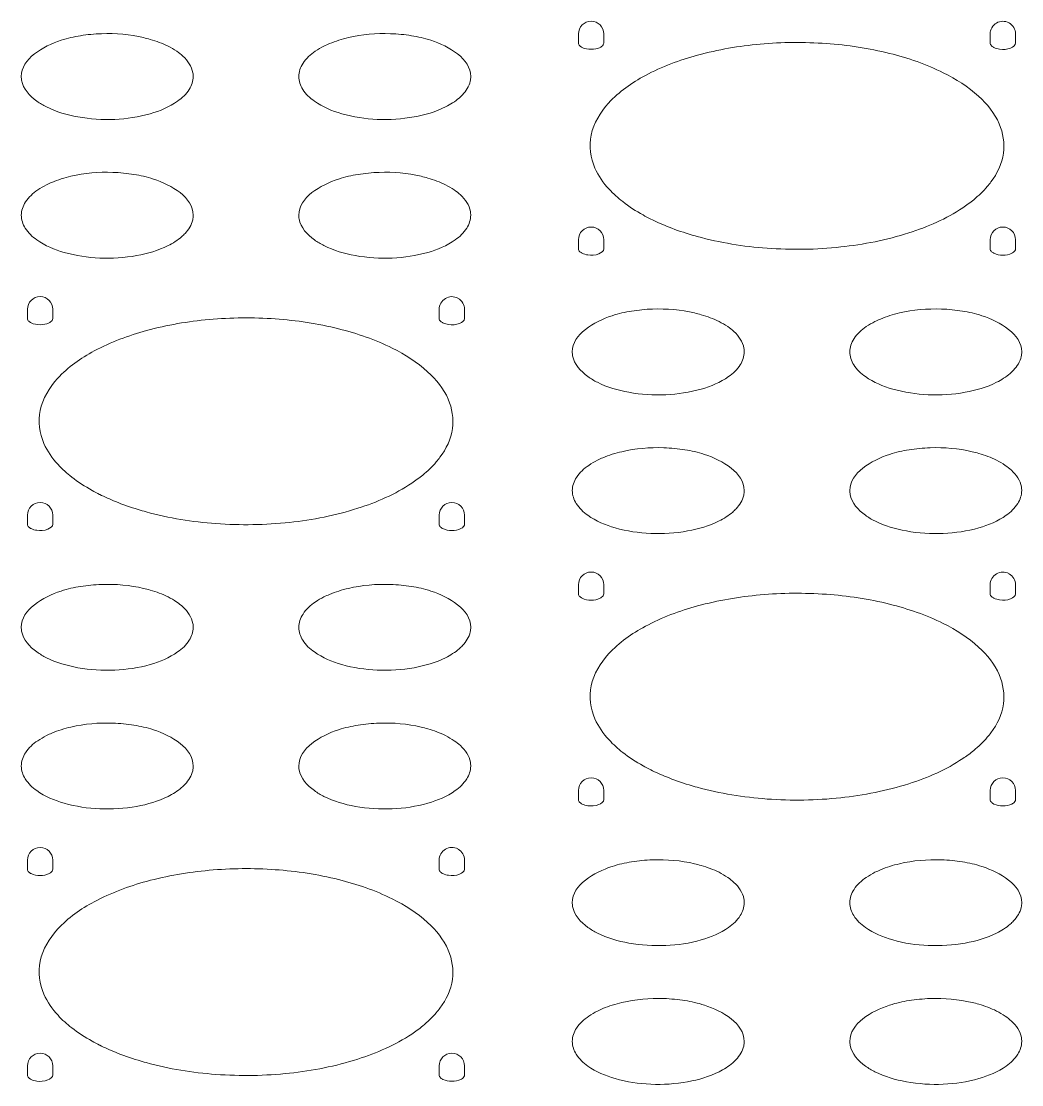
# Model space of a CAD drawing. Header units: millimetres. Extents: x 438 to 4638, y 478 to 3448.
# Drawn here: x 2988.2 to 3043.6, y 2470.4 to 2529.3 of the extents above; entities that cross this region are included whole.
import ezdxf

# ---------------------------------------------------------------- set-up
doc = ezdxf.new("R2010")
doc.units = ezdxf.units.MM

msp = doc.modelspace()

# ---------------------------------------------------------------- linework, layer by layer
at = {"lineweight": 5}
for p, q in [((3019.028, 2528.094), (3019.028, 2528.596)), ((3020.432, 2528.094), (3020.432, 2528.596)), ((3041.832, 2528.094), (3041.832, 2528.596)), ((3043.236, 2528.094), (3043.236, 2528.596)), ((3019.028, 2516.692), (3019.028, 2517.194)), ((3020.432, 2516.692), (3020.432, 2517.194)), ((3041.832, 2516.692), (3041.832, 2517.194)), ((3043.236, 2516.692), (3043.236, 2517.194)), ((2988.512, 2512.836), (2988.512, 2513.338)), ((2989.916, 2512.836), (2989.916, 2513.338)), ((3011.316, 2512.836), (3011.316, 2513.338)), ((3012.72, 2512.836), (3012.72, 2513.338)), ((2988.512, 2501.434), (2988.512, 2501.936)), ((2989.916, 2501.434), (2989.916, 2501.936)), ((3011.316, 2501.434), (3011.316, 2501.936)), ((3012.72, 2501.434), (3012.72, 2501.936)), ((3019.028, 2497.578), (3019.028, 2498.08)), ((3020.432, 2497.578), (3020.432, 2498.08)), ((3041.832, 2497.578), (3041.832, 2498.08)), ((3043.236, 2497.578), (3043.236, 2498.08)), ((3019.028, 2486.176), (3019.028, 2486.678)), ((3020.432, 2486.176), (3020.432, 2486.678)), ((3041.832, 2486.176), (3041.832, 2486.678)), ((3043.236, 2486.176), (3043.236, 2486.678)), ((2988.922, 2483.46), (2988.919, 2483.458)), ((2988.512, 2482.32), (2988.512, 2482.822)), ((2989.916, 2482.32), (2989.916, 2482.822)), ((3011.316, 2482.32), (3011.316, 2482.822)), ((3012.72, 2482.32), (3012.72, 2482.822)), ((2988.512, 2470.917), (2988.512, 2471.42)), ((2989.916, 2470.917), (2989.916, 2471.42)), ((3011.316, 2470.917), (3011.316, 2471.42)), ((3012.72, 2470.917), (3012.72, 2471.42))]:
    msp.add_line(p, q, dxfattribs=at)
for centre, radius, start, end in [((3019.73, 2528.596), 0.702, 0, 180), ((3042.534, 2528.596), 0.702, 61.60439, 180), ((3042.534, 2528.596), 0.702, 0, 59.73746), ((2989.374, 2526.235), 1.203, 179.97906, 189.90823), ((2996.489, 2526.236), 1.203, 359.97906, 9.90823), ((3025.667, 2524.679), 6.814, 227.83628, 232.08199), ((3004.743, 2518.551), 1.203, 179.97906, 189.90823), ((3011.858, 2518.551), 1.203, 359.97906, 9.90823), ((3028.532, 2529.382), 12.337, 243.50589, 247.92841), ((3019.73, 2517.194), 0.702, 0, 180), ((3042.534, 2517.194), 0.702, 0, 180), ((2989.214, 2513.338), 0.702, 0, 180), ((3012.018, 2513.338), 0.702, 61.60439, 180), ((3012.018, 2513.338), 0.702, 0, 59.73746), ((3019.89, 2510.977), 1.203, 179.97906, 189.90823), ((3027.005, 2510.978), 1.203, 359.97906, 9.90823), ((2995.151, 2509.421), 6.814, 227.83628, 232.08199), ((2998.016, 2514.124), 12.337, 243.50589, 247.92841), ((3035.26, 2503.292), 1.203, 179.97906, 189.90823), ((3042.374, 2503.293), 1.203, 359.97906, 9.90823), ((2989.214, 2501.936), 0.702, 0, 180), ((3012.018, 2501.936), 0.702, 0, 180), ((3019.73, 2498.08), 0.702, 0, 180), ((3042.534, 2498.08), 0.702, 61.60439, 180), ((3042.534, 2498.08), 0.702, 0, 59.73746), ((2989.374, 2495.719), 1.203, 179.97906, 189.90823), ((2996.489, 2495.72), 1.203, 359.97906, 9.90823), ((3025.667, 2494.163), 6.814, 227.83628, 232.08199), ((3004.743, 2488.034), 1.203, 179.97906, 189.90823), ((3011.858, 2488.035), 1.203, 359.97906, 9.90823), ((3028.532, 2498.866), 12.337, 243.50589, 247.92841), ((3019.73, 2486.678), 0.702, 0, 180), ((3042.534, 2486.678), 0.702, 0, 180), ((2989.214, 2482.822), 0.702, 0, 180), ((3012.018, 2482.822), 0.702, 61.60439, 180), ((3012.018, 2482.822), 0.702, 0, 59.73746), ((3027.005, 2480.462), 1.203, 359.97906, 9.90823), ((3019.89, 2480.461), 1.203, 179.97906, 189.90823), ((2995.151, 2478.905), 6.814, 227.83628, 232.08199), ((3042.374, 2472.777), 1.203, 359.97906, 9.90823), ((2998.016, 2483.608), 12.337, 243.50589, 247.92841), ((3035.26, 2472.776), 1.203, 179.97906, 189.90823), ((2989.214, 2471.42), 0.702, 0, 180), ((3012.018, 2471.42), 0.702, 0, 180)]:
    msp.add_arc(centre, radius, start, end, dxfattribs=at)
for points, knots in [([(2988.171, 2526.236), (2988.172, 2527.229), (2989.815, 2528.164), (2991.459, 2528.521), (2993.009, 2528.674), (2994.186, 2528.57), (2994.943, 2528.393)], [0, 0, 0, 0, 0.392375, 0.538072, 0.692789, 1, 1, 1, 1]), ([(2994.943, 2528.393), (2995.067, 2528.364), (2995.53, 2528.243), (2995.983, 2528.076), (2996.298, 2527.919)], [0, 0, 0, 0, 0.265295, 1, 1, 1, 1]), ([(3004.934, 2527.919), (3005.035, 2527.969), (3005.471, 2528.167), (3005.931, 2528.309), (3006.289, 2528.393)], [0, 0, 0, 0, 0.233733, 1, 1, 1, 1]), ([(3006.289, 2528.393), (3007.046, 2528.57), (3008.223, 2528.674), (3009.773, 2528.521), (3011.417, 2528.164), (3013.06, 2527.229), (3013.061, 2526.236)], [0, 0, 0, 0, 0.307211, 0.461928, 0.607625, 1, 1, 1, 1]), ([(3019.052, 2528.003), (3019.079, 2527.952), (3019.143, 2527.896), (3019.213, 2527.856), (3019.234, 2527.846)], [0, 0, 0, 0, 0.712516, 1, 1, 1, 1]), ([(3019.234, 2527.846), (3019.385, 2527.77), (3019.73, 2527.716), (3020.075, 2527.77), (3020.226, 2527.846)], [0, 0, 0, 0, 0.499885, 1, 1, 1, 1]), ([(3019.939, 2521.161), (3019.692, 2521.723), (3019.526, 2523.109), (3020.714, 2525.015), (3022.847, 2526.485), (3025.733, 2527.555), (3029.131, 2528.131), (3032.722, 2528.163), (3036.157, 2527.648), (3038.293, 2526.917), (3039.236, 2526.445)], [0, 0, 0, 0, 0.078775, 0.164918, 0.273604, 0.406369, 0.556496, 0.713298, 0.864779, 1, 1, 1, 1]), ([(3020.226, 2527.846), (3020.257, 2527.861), (3020.35, 2527.915), (3020.432, 2528.018), (3020.432, 2528.094)], [0, 0, 0, 0, 0.307677, 1, 1, 1, 1]), ([(3041.856, 2528.003), (3041.884, 2527.952), (3041.947, 2527.896), (3042.017, 2527.856), (3042.038, 2527.846)], [0, 0, 0, 0, 0.714475, 1, 1, 1, 1]), ([(3042.353, 2527.755), (3042.555, 2527.728), (3042.877, 2527.728), (3043.236, 2527.963), (3043.236, 2528.094)], [0, 0, 0, 0, 0.61016, 1, 1, 1, 1]), ([(2996.78, 2527.636), (2996.901, 2527.553), (2997.296, 2527.247), (2997.612, 2526.795), (2997.674, 2526.443)], [0, 0, 0, 0, 0.290409, 1, 1, 1, 1]), ([(3003.54, 2526.236), (3003.54, 2526.493), (3003.747, 2527.069), (3004.191, 2527.457), (3004.452, 2527.636)], [0, 0, 0, 0, 0.448376, 1, 1, 1, 1]), ([(2989.565, 2524.553), (2989.38, 2524.645), (2988.796, 2524.981), (2988.271, 2525.558), (2988.189, 2526.028)], [0, 0, 0, 0, 0.301911, 1, 1, 1, 1]), ([(2997.692, 2526.236), (2997.692, 2525.986), (2997.499, 2525.43), (2997.079, 2525.047), (2996.831, 2524.87)], [0, 0, 0, 0, 0.450829, 1, 1, 1, 1]), ([(3004.401, 2524.87), (3004.154, 2525.047), (3003.733, 2525.43), (3003.54, 2525.986), (3003.54, 2526.236)], [0, 0, 0, 0, 0.549171, 1, 1, 1, 1]), ([(3013.061, 2526.236), (3013.061, 2526.149), (3013.021, 2525.776), (3012.81, 2525.438), (3012.615, 2525.23)], [0, 0, 0, 0, 0.233438, 1, 1, 1, 1]), ([(3039.236, 2526.445), (3039.936, 2526.095), (3041.15, 2525.331), (3042.438, 2523.768), (3042.737, 2521.932), (3042.22, 2520.861), (3041.875, 2520.396)], [0, 0, 0, 0, 0.307753, 0.557418, 0.772592, 1, 1, 1, 1]), ([(2996.831, 2524.87), (2996.378, 2524.547), (2995.224, 2524.071), (2993.33, 2523.794), (2991.367, 2523.914), (2990.109, 2524.281), (2989.565, 2524.553)], [0, 0, 0, 0, 0.22187, 0.48602, 0.757803, 1, 1, 1, 1]), ([(3011.667, 2524.553), (3011.123, 2524.281), (3009.865, 2523.914), (3007.902, 2523.794), (3006.008, 2524.071), (3004.854, 2524.547), (3004.401, 2524.87)], [0, 0, 0, 0, 0.242197, 0.51398, 0.77813, 1, 1, 1, 1]), ([(3012.615, 2525.23), (3012.555, 2525.165), (3012.272, 2524.896), (3011.936, 2524.687), (3011.667, 2524.553)], [0, 0, 0, 0, 0.227969, 1, 1, 1, 1]), ([(2989.565, 2520.234), (2989.665, 2520.284), (2990.101, 2520.483), (2990.562, 2520.625), (2990.919, 2520.708)], [0, 0, 0, 0, 0.233733, 1, 1, 1, 1]), ([(2990.919, 2520.708), (2991.677, 2520.885), (2992.853, 2520.989), (2994.403, 2520.836), (2996.048, 2520.48), (2997.691, 2519.544), (2997.692, 2518.551)], [0, 0, 0, 0, 0.307211, 0.461928, 0.607625, 1, 1, 1, 1]), ([(3003.54, 2518.551), (3003.541, 2519.544), (3005.184, 2520.48), (3006.829, 2520.836), (3008.379, 2520.989), (3009.555, 2520.885), (3010.313, 2520.708)], [0, 0, 0, 0, 0.392375, 0.538072, 0.692789, 1, 1, 1, 1]), ([(3010.313, 2520.708), (3010.436, 2520.679), (3010.9, 2520.559), (3011.352, 2520.391), (3011.667, 2520.234)], [0, 0, 0, 0, 0.265295, 1, 1, 1, 1]), ([(3021.093, 2519.628), (3020.965, 2519.745), (3020.508, 2520.195), (3020.128, 2520.732), (3019.939, 2521.161)], [0, 0, 0, 0, 0.270676, 1, 1, 1, 1]), ([(3041.875, 2520.396), (3041.81, 2520.309), (3041.523, 2519.951), (3041.189, 2519.633), (3040.919, 2519.411)], [0, 0, 0, 0, 0.237015, 1, 1, 1, 1]), ([(2988.171, 2518.551), (2988.171, 2518.808), (2988.378, 2519.384), (2988.822, 2519.772), (2989.083, 2519.952)], [0, 0, 0, 0, 0.448376, 1, 1, 1, 1]), ([(3012.149, 2519.952), (3012.27, 2519.869), (3012.665, 2519.563), (3012.982, 2519.111), (3013.043, 2518.758)], [0, 0, 0, 0, 0.290409, 1, 1, 1, 1]), ([(3023.028, 2518.341), (3022.885, 2518.412), (3022.347, 2518.696), (3021.833, 2519.028), (3021.48, 2519.304)], [0, 0, 0, 0, 0.263158, 1, 1, 1, 1]), ([(3040.31, 2518.96), (3039.396, 2518.35), (3037.177, 2517.389), (3033.487, 2516.667), (3029.517, 2516.603), (3026.863, 2517.026), (3025.603, 2517.373)], [0, 0, 0, 0, 0.217513, 0.471777, 0.74107, 1, 1, 1, 1]), ([(2989.032, 2517.186), (2988.784, 2517.362), (2988.364, 2517.745), (2988.171, 2518.301), (2988.171, 2518.551)], [0, 0, 0, 0, 0.549171, 1, 1, 1, 1]), ([(2997.692, 2518.551), (2997.692, 2518.464), (2997.651, 2518.091), (2997.441, 2517.754), (2997.246, 2517.545)], [0, 0, 0, 0, 0.233438, 1, 1, 1, 1]), ([(3004.934, 2516.868), (3004.75, 2516.96), (3004.165, 2517.297), (3003.64, 2517.873), (3003.558, 2518.344)], [0, 0, 0, 0, 0.301911, 1, 1, 1, 1]), ([(3013.061, 2518.551), (3013.061, 2518.301), (3012.868, 2517.745), (3012.448, 2517.362), (3012.2, 2517.186)], [0, 0, 0, 0, 0.450829, 1, 1, 1, 1]), ([(3025.603, 2517.373), (3025.454, 2517.415), (3024.877, 2517.582), (3024.309, 2517.781), (3023.896, 2517.949)], [0, 0, 0, 0, 0.257593, 1, 1, 1, 1]), ([(2996.298, 2516.868), (2995.754, 2516.596), (2994.495, 2516.229), (2992.533, 2516.11), (2990.639, 2516.386), (2989.485, 2516.862), (2989.032, 2517.186)], [0, 0, 0, 0, 0.242197, 0.51398, 0.77813, 1, 1, 1, 1]), ([(2997.246, 2517.545), (2997.185, 2517.48), (2996.902, 2517.211), (2996.567, 2517.002), (2996.298, 2516.868)], [0, 0, 0, 0, 0.227969, 1, 1, 1, 1]), ([(3012.2, 2517.186), (3011.747, 2516.862), (3010.593, 2516.386), (3008.699, 2516.11), (3006.737, 2516.229), (3005.478, 2516.596), (3004.934, 2516.868)], [0, 0, 0, 0, 0.22187, 0.48602, 0.757803, 1, 1, 1, 1]), ([(3019.052, 2516.601), (3019.08, 2516.55), (3019.143, 2516.494), (3019.213, 2516.454), (3019.234, 2516.444)], [0, 0, 0, 0, 0.714475, 1, 1, 1, 1]), ([(3019.549, 2516.353), (3019.751, 2516.326), (3020.073, 2516.326), (3020.432, 2516.561), (3020.432, 2516.692)], [0, 0, 0, 0, 0.61016, 1, 1, 1, 1]), ([(3041.856, 2516.601), (3041.884, 2516.55), (3041.947, 2516.494), (3042.017, 2516.454), (3042.038, 2516.444)], [0, 0, 0, 0, 0.712516, 1, 1, 1, 1]), ([(3043.031, 2516.444), (3043.061, 2516.459), (3043.154, 2516.513), (3043.236, 2516.616), (3043.236, 2516.692)], [0, 0, 0, 0, 0.307677, 1, 1, 1, 1]), ([(3042.038, 2516.444), (3042.189, 2516.368), (3042.534, 2516.314), (3042.879, 2516.368), (3043.031, 2516.444)], [0, 0, 0, 0, 0.499885, 1, 1, 1, 1]), ([(3018.687, 2510.978), (3018.688, 2511.971), (3020.331, 2512.906), (3021.976, 2513.263), (3023.526, 2513.416), (3024.702, 2513.312), (3025.46, 2513.135)], [0, 0, 0, 0, 0.392375, 0.538072, 0.692789, 1, 1, 1, 1]), ([(3025.46, 2513.135), (3025.583, 2513.106), (3026.047, 2512.985), (3026.499, 2512.818), (3026.814, 2512.661)], [0, 0, 0, 0, 0.265295, 1, 1, 1, 1]), ([(3035.451, 2512.661), (3035.551, 2512.711), (3035.987, 2512.909), (3036.448, 2513.051), (3036.805, 2513.135)], [0, 0, 0, 0, 0.233733, 1, 1, 1, 1]), ([(3036.805, 2513.135), (3037.562, 2513.312), (3038.739, 2513.416), (3040.289, 2513.263), (3041.933, 2512.906), (3043.576, 2511.971), (3043.577, 2510.978)], [0, 0, 0, 0, 0.307211, 0.461928, 0.607625, 1, 1, 1, 1]), ([(2988.536, 2512.745), (2988.563, 2512.694), (2988.627, 2512.637), (2988.697, 2512.598), (2988.718, 2512.588)], [0, 0, 0, 0, 0.712516, 1, 1, 1, 1]), ([(2988.718, 2512.588), (2988.869, 2512.512), (2989.214, 2512.458), (2989.559, 2512.512), (2989.71, 2512.588)], [0, 0, 0, 0, 0.499885, 1, 1, 1, 1]), ([(2989.423, 2505.903), (2989.176, 2506.465), (2989.01, 2507.851), (2990.197, 2509.757), (2992.331, 2511.227), (2995.217, 2512.297), (2998.615, 2512.873), (3002.206, 2512.905), (3005.641, 2512.39), (3007.777, 2511.658), (3008.72, 2511.187)], [0, 0, 0, 0, 0.078775, 0.164918, 0.273604, 0.406369, 0.556496, 0.713298, 0.864779, 1, 1, 1, 1]), ([(2989.71, 2512.588), (2989.741, 2512.603), (2989.834, 2512.657), (2989.916, 2512.76), (2989.916, 2512.836)], [0, 0, 0, 0, 0.307677, 1, 1, 1, 1]), ([(3011.34, 2512.745), (3011.367, 2512.694), (3011.431, 2512.637), (3011.501, 2512.598), (3011.522, 2512.588)], [0, 0, 0, 0, 0.714475, 1, 1, 1, 1]), ([(3011.836, 2512.497), (3012.039, 2512.469), (3012.36, 2512.47), (3012.72, 2512.705), (3012.72, 2512.836)], [0, 0, 0, 0, 0.61016, 1, 1, 1, 1]), ([(3027.296, 2512.378), (3027.417, 2512.295), (3027.812, 2511.989), (3028.129, 2511.537), (3028.19, 2511.185)], [0, 0, 0, 0, 0.290409, 1, 1, 1, 1]), ([(3034.056, 2510.978), (3034.056, 2511.235), (3034.263, 2511.811), (3034.707, 2512.199), (3034.968, 2512.378)], [0, 0, 0, 0, 0.448376, 1, 1, 1, 1]), ([(3008.72, 2511.187), (3009.42, 2510.837), (3010.633, 2510.073), (3011.922, 2508.51), (3012.221, 2506.674), (3011.704, 2505.602), (3011.359, 2505.138)], [0, 0, 0, 0, 0.307753, 0.557418, 0.772592, 1, 1, 1, 1]), ([(3020.081, 2509.294), (3019.897, 2509.387), (3019.312, 2509.723), (3018.787, 2510.3), (3018.705, 2510.77)], [0, 0, 0, 0, 0.301911, 1, 1, 1, 1]), ([(3028.208, 2510.978), (3028.208, 2510.728), (3028.015, 2510.172), (3027.595, 2509.789), (3027.347, 2509.612)], [0, 0, 0, 0, 0.450829, 1, 1, 1, 1]), ([(3034.917, 2509.612), (3034.67, 2509.789), (3034.249, 2510.172), (3034.057, 2510.728), (3034.056, 2510.978)], [0, 0, 0, 0, 0.549171, 1, 1, 1, 1]), ([(3043.577, 2510.978), (3043.577, 2510.891), (3043.537, 2510.518), (3043.326, 2510.18), (3043.131, 2509.972)], [0, 0, 0, 0, 0.233438, 1, 1, 1, 1]), ([(3027.347, 2509.612), (3026.894, 2509.289), (3025.74, 2508.813), (3023.846, 2508.536), (3021.884, 2508.656), (3020.625, 2509.022), (3020.081, 2509.294)], [0, 0, 0, 0, 0.22187, 0.48602, 0.757803, 1, 1, 1, 1]), ([(3042.183, 2509.294), (3041.639, 2509.022), (3040.381, 2508.656), (3038.418, 2508.536), (3036.524, 2508.813), (3035.371, 2509.289), (3034.917, 2509.612)], [0, 0, 0, 0, 0.242197, 0.51398, 0.77813, 1, 1, 1, 1]), ([(3043.131, 2509.972), (3043.071, 2509.907), (3042.788, 2509.638), (3042.452, 2509.429), (3042.183, 2509.294)], [0, 0, 0, 0, 0.227969, 1, 1, 1, 1]), ([(2990.577, 2504.37), (2990.448, 2504.487), (2989.991, 2504.937), (2989.612, 2505.474), (2989.423, 2505.903)], [0, 0, 0, 0, 0.270676, 1, 1, 1, 1]), ([(3020.081, 2504.976), (3020.181, 2505.026), (3020.618, 2505.225), (3021.078, 2505.367), (3021.436, 2505.45)], [0, 0, 0, 0, 0.233733, 1, 1, 1, 1]), ([(3021.436, 2505.45), (3022.193, 2505.627), (3023.37, 2505.731), (3024.92, 2505.578), (3026.564, 2505.222), (3028.207, 2504.286), (3028.208, 2503.293)], [0, 0, 0, 0, 0.307211, 0.461928, 0.607625, 1, 1, 1, 1]), ([(3034.056, 2503.293), (3034.057, 2504.286), (3035.7, 2505.222), (3037.345, 2505.578), (3038.895, 2505.731), (3040.071, 2505.627), (3040.829, 2505.45)], [0, 0, 0, 0, 0.392375, 0.538072, 0.692789, 1, 1, 1, 1]), ([(3040.829, 2505.45), (3040.952, 2505.421), (3041.416, 2505.301), (3041.868, 2505.133), (3042.183, 2504.976)], [0, 0, 0, 0, 0.265295, 1, 1, 1, 1]), ([(3011.359, 2505.138), (3011.294, 2505.051), (3011.007, 2504.693), (3010.673, 2504.375), (3010.403, 2504.153)], [0, 0, 0, 0, 0.237015, 1, 1, 1, 1]), ([(3018.687, 2503.293), (3018.687, 2503.55), (3018.894, 2504.126), (3019.338, 2504.514), (3019.599, 2504.694)], [0, 0, 0, 0, 0.448376, 1, 1, 1, 1]), ([(3042.666, 2504.694), (3042.786, 2504.611), (3043.182, 2504.305), (3043.498, 2503.852), (3043.559, 2503.5)], [0, 0, 0, 0, 0.290409, 1, 1, 1, 1]), ([(2992.512, 2503.083), (2992.369, 2503.154), (2991.831, 2503.438), (2991.317, 2503.77), (2990.964, 2504.045)], [0, 0, 0, 0, 0.263158, 1, 1, 1, 1]), ([(3009.793, 2503.702), (3008.88, 2503.092), (3006.661, 2502.13), (3002.97, 2501.409), (2999, 2501.344), (2996.347, 2501.768), (2995.087, 2502.115)], [0, 0, 0, 0, 0.217513, 0.471777, 0.74107, 1, 1, 1, 1]), ([(3019.548, 2501.928), (3019.3, 2502.104), (3018.88, 2502.487), (3018.687, 2503.043), (3018.687, 2503.293)], [0, 0, 0, 0, 0.549171, 1, 1, 1, 1]), ([(3028.208, 2503.293), (3028.208, 2503.206), (3028.168, 2502.833), (3027.957, 2502.495), (3027.762, 2502.287)], [0, 0, 0, 0, 0.233438, 1, 1, 1, 1]), ([(3035.451, 2501.61), (3035.266, 2501.702), (3034.681, 2502.039), (3034.156, 2502.615), (3034.074, 2503.085)], [0, 0, 0, 0, 0.301911, 1, 1, 1, 1]), ([(3043.577, 2503.293), (3043.577, 2503.043), (3043.384, 2502.487), (3042.964, 2502.104), (3042.716, 2501.928)], [0, 0, 0, 0, 0.450829, 1, 1, 1, 1]), ([(2995.087, 2502.115), (2994.937, 2502.156), (2994.361, 2502.324), (2993.793, 2502.523), (2993.38, 2502.691)], [0, 0, 0, 0, 0.257593, 1, 1, 1, 1]), ([(3026.814, 2501.61), (3026.27, 2501.338), (3025.012, 2500.971), (3023.049, 2500.852), (3021.155, 2501.128), (3020.001, 2501.604), (3019.548, 2501.928)], [0, 0, 0, 0, 0.242197, 0.51398, 0.77813, 1, 1, 1, 1]), ([(3027.762, 2502.287), (3027.702, 2502.222), (3027.419, 2501.953), (3027.083, 2501.744), (3026.814, 2501.61)], [0, 0, 0, 0, 0.227969, 1, 1, 1, 1]), ([(3042.716, 2501.928), (3042.263, 2501.604), (3041.109, 2501.128), (3039.216, 2500.852), (3037.253, 2500.971), (3035.995, 2501.338), (3035.451, 2501.61)], [0, 0, 0, 0, 0.22187, 0.48602, 0.757803, 1, 1, 1, 1]), ([(2988.536, 2501.343), (2988.563, 2501.292), (2988.627, 2501.235), (2988.697, 2501.196), (2988.718, 2501.186)], [0, 0, 0, 0, 0.714475, 1, 1, 1, 1]), ([(2989.032, 2501.095), (2989.234, 2501.067), (2989.556, 2501.068), (2989.916, 2501.303), (2989.916, 2501.434)], [0, 0, 0, 0, 0.61016, 1, 1, 1, 1]), ([(3011.34, 2501.343), (3011.367, 2501.292), (3011.431, 2501.235), (3011.501, 2501.196), (3011.522, 2501.186)], [0, 0, 0, 0, 0.712516, 1, 1, 1, 1]), ([(3012.514, 2501.186), (3012.545, 2501.201), (3012.638, 2501.255), (3012.72, 2501.357), (3012.72, 2501.434)], [0, 0, 0, 0, 0.307677, 1, 1, 1, 1]), ([(3011.522, 2501.186), (3011.673, 2501.11), (3012.018, 2501.056), (3012.363, 2501.11), (3012.514, 2501.186)], [0, 0, 0, 0, 0.499885, 1, 1, 1, 1]), ([(2988.171, 2495.719), (2988.172, 2496.713), (2989.815, 2497.648), (2991.459, 2498.005), (2993.009, 2498.157), (2994.186, 2498.054), (2994.943, 2497.877)], [0, 0, 0, 0, 0.392375, 0.538072, 0.692789, 1, 1, 1, 1]), ([(2994.943, 2497.877), (2995.067, 2497.848), (2995.53, 2497.727), (2995.983, 2497.56), (2996.298, 2497.403)], [0, 0, 0, 0, 0.265295, 1, 1, 1, 1]), ([(3004.934, 2497.403), (3005.035, 2497.453), (3005.471, 2497.651), (3005.931, 2497.793), (3006.289, 2497.877)], [0, 0, 0, 0, 0.233733, 1, 1, 1, 1]), ([(3006.289, 2497.877), (3007.046, 2498.054), (3008.223, 2498.157), (3009.773, 2498.005), (3011.417, 2497.648), (3013.06, 2496.713), (3013.061, 2495.719)], [0, 0, 0, 0, 0.307211, 0.461928, 0.607625, 1, 1, 1, 1]), ([(2996.78, 2497.12), (2996.901, 2497.037), (2997.296, 2496.731), (2997.612, 2496.279), (2997.674, 2495.927)], [0, 0, 0, 0, 0.290409, 1, 1, 1, 1]), ([(3003.54, 2495.719), (3003.54, 2495.977), (3003.747, 2496.553), (3004.191, 2496.941), (3004.452, 2497.12)], [0, 0, 0, 0, 0.448376, 1, 1, 1, 1]), ([(3019.052, 2497.487), (3019.079, 2497.436), (3019.143, 2497.379), (3019.213, 2497.34), (3019.234, 2497.329)], [0, 0, 0, 0, 0.712516, 1, 1, 1, 1]), ([(3019.234, 2497.329), (3019.385, 2497.254), (3019.73, 2497.199), (3020.075, 2497.254), (3020.226, 2497.329)], [0, 0, 0, 0, 0.499885, 1, 1, 1, 1]), ([(3019.939, 2490.645), (3019.692, 2491.207), (3019.526, 2492.593), (3020.714, 2494.499), (3022.847, 2495.969), (3025.733, 2497.039), (3029.131, 2497.615), (3032.722, 2497.647), (3036.157, 2497.132), (3038.293, 2496.4), (3039.236, 2495.929)], [0, 0, 0, 0, 0.078775, 0.164918, 0.273604, 0.406369, 0.556496, 0.713298, 0.864779, 1, 1, 1, 1]), ([(3020.226, 2497.329), (3020.257, 2497.345), (3020.35, 2497.399), (3020.432, 2497.501), (3020.432, 2497.578)], [0, 0, 0, 0, 0.307677, 1, 1, 1, 1]), ([(3041.856, 2497.487), (3041.884, 2497.436), (3041.947, 2497.379), (3042.017, 2497.34), (3042.038, 2497.329)], [0, 0, 0, 0, 0.714475, 1, 1, 1, 1]), ([(3042.353, 2497.239), (3042.555, 2497.211), (3042.877, 2497.211), (3043.236, 2497.447), (3043.236, 2497.578)], [0, 0, 0, 0, 0.61016, 1, 1, 1, 1]), ([(2989.565, 2494.036), (2989.38, 2494.129), (2988.796, 2494.465), (2988.271, 2495.041), (2988.189, 2495.512)], [0, 0, 0, 0, 0.301911, 1, 1, 1, 1]), ([(2997.692, 2495.719), (2997.692, 2495.47), (2997.499, 2494.914), (2997.079, 2494.531), (2996.831, 2494.354)], [0, 0, 0, 0, 0.450829, 1, 1, 1, 1]), ([(3004.401, 2494.354), (3004.154, 2494.531), (3003.733, 2494.914), (3003.54, 2495.47), (3003.54, 2495.719)], [0, 0, 0, 0, 0.549171, 1, 1, 1, 1]), ([(3013.061, 2495.719), (3013.061, 2495.633), (3013.021, 2495.26), (3012.81, 2494.922), (3012.615, 2494.713)], [0, 0, 0, 0, 0.233438, 1, 1, 1, 1]), ([(3039.236, 2495.929), (3039.936, 2495.578), (3041.15, 2494.815), (3042.438, 2493.252), (3042.737, 2491.416), (3042.22, 2490.344), (3041.875, 2489.88)], [0, 0, 0, 0, 0.307753, 0.557418, 0.772592, 1, 1, 1, 1]), ([(2996.831, 2494.354), (2996.378, 2494.03), (2995.224, 2493.554), (2993.33, 2493.278), (2991.367, 2493.398), (2990.109, 2493.764), (2989.565, 2494.036)], [0, 0, 0, 0, 0.22187, 0.48602, 0.757803, 1, 1, 1, 1]), ([(3011.667, 2494.036), (3011.123, 2493.764), (3009.865, 2493.398), (3007.902, 2493.278), (3006.008, 2493.554), (3004.854, 2494.03), (3004.401, 2494.354)], [0, 0, 0, 0, 0.242197, 0.51398, 0.77813, 1, 1, 1, 1]), ([(3012.615, 2494.713), (3012.555, 2494.649), (3012.272, 2494.38), (3011.936, 2494.171), (3011.667, 2494.036)], [0, 0, 0, 0, 0.227969, 1, 1, 1, 1]), ([(3021.093, 2489.112), (3020.965, 2489.229), (3020.508, 2489.679), (3020.128, 2490.216), (3019.939, 2490.645)], [0, 0, 0, 0, 0.270676, 1, 1, 1, 1]), ([(2989.565, 2489.718), (2989.665, 2489.768), (2990.101, 2489.967), (2990.562, 2490.109), (2990.919, 2490.192)], [0, 0, 0, 0, 0.233733, 1, 1, 1, 1]), ([(2990.919, 2490.192), (2991.677, 2490.369), (2992.853, 2490.473), (2994.403, 2490.32), (2996.048, 2489.964), (2997.691, 2489.028), (2997.692, 2488.035)], [0, 0, 0, 0, 0.307211, 0.461928, 0.607625, 1, 1, 1, 1]), ([(3003.54, 2488.035), (3003.541, 2489.028), (3005.184, 2489.964), (3006.829, 2490.32), (3008.379, 2490.473), (3009.555, 2490.369), (3010.313, 2490.192)], [0, 0, 0, 0, 0.392375, 0.538072, 0.692789, 1, 1, 1, 1]), ([(3010.313, 2490.192), (3010.436, 2490.163), (3010.9, 2490.043), (3011.352, 2489.875), (3011.667, 2489.718)], [0, 0, 0, 0, 0.265295, 1, 1, 1, 1]), ([(3041.875, 2489.88), (3041.81, 2489.793), (3041.523, 2489.435), (3041.189, 2489.117), (3040.919, 2488.895)], [0, 0, 0, 0, 0.237015, 1, 1, 1, 1]), ([(2988.171, 2488.035), (2988.171, 2488.292), (2988.378, 2488.868), (2988.822, 2489.256), (2989.083, 2489.435)], [0, 0, 0, 0, 0.448376, 1, 1, 1, 1]), ([(3012.149, 2489.435), (3012.27, 2489.353), (3012.665, 2489.046), (3012.982, 2488.594), (3013.043, 2488.242)], [0, 0, 0, 0, 0.290409, 1, 1, 1, 1]), ([(3023.028, 2487.825), (3022.885, 2487.896), (3022.347, 2488.18), (3021.833, 2488.512), (3021.48, 2488.787)], [0, 0, 0, 0, 0.263158, 1, 1, 1, 1]), ([(3040.31, 2488.444), (3039.396, 2487.834), (3037.177, 2486.872), (3033.487, 2486.15), (3029.517, 2486.086), (3026.863, 2486.51), (3025.603, 2486.857)], [0, 0, 0, 0, 0.217513, 0.471777, 0.74107, 1, 1, 1, 1]), ([(2989.032, 2486.67), (2988.784, 2486.846), (2988.364, 2487.229), (2988.171, 2487.785), (2988.171, 2488.035)], [0, 0, 0, 0, 0.549171, 1, 1, 1, 1]), ([(2997.692, 2488.035), (2997.692, 2487.948), (2997.651, 2487.575), (2997.441, 2487.237), (2997.246, 2487.029)], [0, 0, 0, 0, 0.233438, 1, 1, 1, 1]), ([(3004.934, 2486.352), (3004.75, 2486.444), (3004.165, 2486.781), (3003.64, 2487.357), (3003.558, 2487.827)], [0, 0, 0, 0, 0.301911, 1, 1, 1, 1]), ([(3013.061, 2488.035), (3013.061, 2487.785), (3012.868, 2487.229), (3012.448, 2486.846), (3012.2, 2486.67)], [0, 0, 0, 0, 0.450829, 1, 1, 1, 1]), ([(3025.603, 2486.857), (3025.454, 2486.898), (3024.877, 2487.066), (3024.309, 2487.265), (3023.896, 2487.433)], [0, 0, 0, 0, 0.257593, 1, 1, 1, 1]), ([(2996.298, 2486.352), (2995.754, 2486.08), (2994.495, 2485.713), (2992.533, 2485.593), (2990.639, 2485.87), (2989.485, 2486.346), (2989.032, 2486.67)], [0, 0, 0, 0, 0.242197, 0.51398, 0.77813, 1, 1, 1, 1]), ([(2997.246, 2487.029), (2997.185, 2486.964), (2996.902, 2486.695), (2996.567, 2486.486), (2996.298, 2486.352)], [0, 0, 0, 0, 0.227969, 1, 1, 1, 1]), ([(3012.2, 2486.67), (3011.747, 2486.346), (3010.593, 2485.87), (3008.699, 2485.593), (3006.737, 2485.713), (3005.478, 2486.08), (3004.934, 2486.352)], [0, 0, 0, 0, 0.22187, 0.48602, 0.757803, 1, 1, 1, 1]), ([(3019.052, 2486.085), (3019.08, 2486.034), (3019.143, 2485.977), (3019.213, 2485.938), (3019.234, 2485.927)], [0, 0, 0, 0, 0.714475, 1, 1, 1, 1]), ([(3019.549, 2485.837), (3019.751, 2485.809), (3020.073, 2485.809), (3020.432, 2486.045), (3020.432, 2486.176)], [0, 0, 0, 0, 0.61016, 1, 1, 1, 1]), ([(3041.856, 2486.085), (3041.884, 2486.034), (3041.947, 2485.977), (3042.017, 2485.938), (3042.038, 2485.927)], [0, 0, 0, 0, 0.712516, 1, 1, 1, 1]), ([(3042.038, 2485.927), (3042.189, 2485.852), (3042.534, 2485.797), (3042.879, 2485.852), (3043.031, 2485.927)], [0, 0, 0, 0, 0.499885, 1, 1, 1, 1]), ([(3043.031, 2485.927), (3043.061, 2485.943), (3043.154, 2485.996), (3043.236, 2486.099), (3043.236, 2486.176)], [0, 0, 0, 0, 0.307677, 1, 1, 1, 1]), ([(3018.687, 2480.461), (3018.688, 2481.455), (3020.331, 2482.39), (3021.976, 2482.747), (3023.526, 2482.899), (3024.702, 2482.795), (3025.46, 2482.619)], [0, 0, 0, 0, 0.392375, 0.538072, 0.692789, 1, 1, 1, 1]), ([(3025.46, 2482.619), (3025.583, 2482.59), (3026.047, 2482.469), (3026.499, 2482.302), (3026.814, 2482.144)], [0, 0, 0, 0, 0.265295, 1, 1, 1, 1]), ([(3035.451, 2482.144), (3035.551, 2482.195), (3035.987, 2482.393), (3036.448, 2482.535), (3036.805, 2482.619)], [0, 0, 0, 0, 0.233733, 1, 1, 1, 1]), ([(3036.805, 2482.619), (3037.562, 2482.795), (3038.739, 2482.899), (3040.289, 2482.747), (3041.933, 2482.39), (3043.576, 2481.455), (3043.577, 2480.461)], [0, 0, 0, 0, 0.307211, 0.461928, 0.607625, 1, 1, 1, 1]), ([(2988.536, 2482.229), (2988.563, 2482.178), (2988.627, 2482.121), (2988.697, 2482.082), (2988.718, 2482.071)], [0, 0, 0, 0, 0.712516, 1, 1, 1, 1]), ([(2988.718, 2482.071), (2988.869, 2481.996), (2989.214, 2481.941), (2989.559, 2481.996), (2989.71, 2482.071)], [0, 0, 0, 0, 0.499885, 1, 1, 1, 1]), ([(2989.423, 2475.387), (2989.176, 2475.949), (2989.01, 2477.335), (2990.197, 2479.241), (2992.331, 2480.711), (2995.217, 2481.781), (2998.615, 2482.357), (3002.206, 2482.389), (3005.641, 2481.874), (3007.777, 2481.142), (3008.72, 2480.67)], [0, 0, 0, 0, 0.078775, 0.164918, 0.273604, 0.406369, 0.556496, 0.713298, 0.864779, 1, 1, 1, 1]), ([(2989.71, 2482.071), (2989.741, 2482.086), (2989.834, 2482.14), (2989.916, 2482.243), (2989.916, 2482.32)], [0, 0, 0, 0, 0.307677, 1, 1, 1, 1]), ([(3011.34, 2482.229), (3011.367, 2482.178), (3011.431, 2482.121), (3011.501, 2482.082), (3011.522, 2482.071)], [0, 0, 0, 0, 0.714475, 1, 1, 1, 1]), ([(3011.836, 2481.981), (3012.039, 2481.953), (3012.36, 2481.953), (3012.72, 2482.189), (3012.72, 2482.32)], [0, 0, 0, 0, 0.61016, 1, 1, 1, 1]), ([(3027.296, 2481.862), (3027.417, 2481.779), (3027.812, 2481.473), (3028.129, 2481.021), (3028.19, 2480.669)], [0, 0, 0, 0, 0.290409, 1, 1, 1, 1]), ([(3034.056, 2480.461), (3034.056, 2480.719), (3034.263, 2481.295), (3034.707, 2481.683), (3034.968, 2481.862)], [0, 0, 0, 0, 0.448376, 1, 1, 1, 1]), ([(3008.72, 2480.67), (3009.42, 2480.32), (3010.633, 2479.557), (3011.922, 2477.994), (3012.221, 2476.158), (3011.704, 2475.086), (3011.359, 2474.622)], [0, 0, 0, 0, 0.307753, 0.557418, 0.772592, 1, 1, 1, 1]), ([(3020.081, 2478.778), (3019.897, 2478.871), (3019.312, 2479.207), (3018.787, 2479.783), (3018.705, 2480.254)], [0, 0, 0, 0, 0.301911, 1, 1, 1, 1]), ([(3028.208, 2480.461), (3028.208, 2480.212), (3028.015, 2479.656), (3027.595, 2479.273), (3027.347, 2479.096)], [0, 0, 0, 0, 0.450829, 1, 1, 1, 1]), ([(3034.917, 2479.096), (3034.67, 2479.273), (3034.249, 2479.656), (3034.057, 2480.212), (3034.056, 2480.461)], [0, 0, 0, 0, 0.549171, 1, 1, 1, 1]), ([(3043.577, 2480.461), (3043.577, 2480.374), (3043.537, 2480.001), (3043.326, 2479.664), (3043.131, 2479.455)], [0, 0, 0, 0, 0.233438, 1, 1, 1, 1]), ([(3043.131, 2479.455), (3043.071, 2479.39), (3042.788, 2479.122), (3042.452, 2478.913), (3042.183, 2478.778)], [0, 0, 0, 0, 0.227969, 1, 1, 1, 1]), ([(3027.347, 2479.096), (3026.894, 2478.772), (3025.74, 2478.296), (3023.846, 2478.02), (3021.884, 2478.14), (3020.625, 2478.506), (3020.081, 2478.778)], [0, 0, 0, 0, 0.22187, 0.48602, 0.757803, 1, 1, 1, 1]), ([(3042.183, 2478.778), (3041.639, 2478.506), (3040.381, 2478.14), (3038.418, 2478.02), (3036.524, 2478.296), (3035.371, 2478.772), (3034.917, 2479.096)], [0, 0, 0, 0, 0.242197, 0.51398, 0.77813, 1, 1, 1, 1]), ([(2990.577, 2473.854), (2990.448, 2473.971), (2989.991, 2474.421), (2989.612, 2474.958), (2989.423, 2475.387)], [0, 0, 0, 0, 0.270676, 1, 1, 1, 1]), ([(3020.081, 2474.46), (3020.181, 2474.51), (3020.618, 2474.708), (3021.078, 2474.851), (3021.436, 2474.934)], [0, 0, 0, 0, 0.233733, 1, 1, 1, 1]), ([(3021.436, 2474.934), (3022.193, 2475.111), (3023.37, 2475.215), (3024.92, 2475.062), (3026.564, 2474.706), (3028.207, 2473.77), (3028.208, 2472.777)], [0, 0, 0, 0, 0.307211, 0.461928, 0.607625, 1, 1, 1, 1]), ([(3034.056, 2472.777), (3034.057, 2473.77), (3035.7, 2474.706), (3037.345, 2475.062), (3038.895, 2475.215), (3040.071, 2475.111), (3040.829, 2474.934)], [0, 0, 0, 0, 0.392375, 0.538072, 0.692789, 1, 1, 1, 1]), ([(3040.829, 2474.934), (3040.952, 2474.905), (3041.416, 2474.784), (3041.868, 2474.617), (3042.183, 2474.46)], [0, 0, 0, 0, 0.265295, 1, 1, 1, 1]), ([(3011.359, 2474.622), (3011.294, 2474.535), (3011.007, 2474.177), (3010.673, 2473.858), (3010.403, 2473.637)], [0, 0, 0, 0, 0.237015, 1, 1, 1, 1]), ([(3018.687, 2472.777), (3018.687, 2473.034), (3018.894, 2473.61), (3019.338, 2473.998), (3019.599, 2474.177)], [0, 0, 0, 0, 0.448376, 1, 1, 1, 1]), ([(3042.666, 2474.177), (3042.786, 2474.094), (3043.182, 2473.788), (3043.498, 2473.336), (3043.559, 2472.984)], [0, 0, 0, 0, 0.290409, 1, 1, 1, 1]), ([(2992.512, 2472.566), (2992.369, 2472.638), (2991.831, 2472.922), (2991.317, 2473.253), (2990.964, 2473.529)], [0, 0, 0, 0, 0.263158, 1, 1, 1, 1]), ([(3009.793, 2473.186), (3008.88, 2472.576), (3006.661, 2471.614), (3002.97, 2470.892), (2999, 2470.828), (2996.347, 2471.252), (2995.087, 2471.599)], [0, 0, 0, 0, 0.217513, 0.471777, 0.74107, 1, 1, 1, 1]), ([(3019.548, 2471.411), (3019.3, 2471.588), (3018.88, 2471.971), (3018.687, 2472.527), (3018.687, 2472.777)], [0, 0, 0, 0, 0.549171, 1, 1, 1, 1]), ([(3028.208, 2472.777), (3028.208, 2472.69), (3028.168, 2472.317), (3027.957, 2471.979), (3027.762, 2471.771)], [0, 0, 0, 0, 0.233438, 1, 1, 1, 1]), ([(3035.451, 2471.094), (3035.266, 2471.186), (3034.681, 2471.523), (3034.156, 2472.099), (3034.074, 2472.569)], [0, 0, 0, 0, 0.301911, 1, 1, 1, 1]), ([(3043.577, 2472.777), (3043.577, 2472.527), (3043.384, 2471.971), (3042.964, 2471.588), (3042.716, 2471.411)], [0, 0, 0, 0, 0.450829, 1, 1, 1, 1]), ([(2995.087, 2471.599), (2994.937, 2471.64), (2994.361, 2471.808), (2993.793, 2472.007), (2993.38, 2472.175)], [0, 0, 0, 0, 0.257593, 1, 1, 1, 1]), ([(3026.814, 2471.094), (3026.27, 2470.822), (3025.012, 2470.455), (3023.049, 2470.335), (3021.155, 2470.612), (3020.001, 2471.088), (3019.548, 2471.411)], [0, 0, 0, 0, 0.242197, 0.51398, 0.77813, 1, 1, 1, 1]), ([(3027.762, 2471.771), (3027.702, 2471.706), (3027.419, 2471.437), (3027.083, 2471.228), (3026.814, 2471.094)], [0, 0, 0, 0, 0.227969, 1, 1, 1, 1]), ([(3042.716, 2471.411), (3042.263, 2471.088), (3041.109, 2470.612), (3039.216, 2470.335), (3037.253, 2470.455), (3035.995, 2470.822), (3035.451, 2471.094)], [0, 0, 0, 0, 0.22187, 0.48602, 0.757803, 1, 1, 1, 1]), ([(2988.536, 2470.827), (2988.563, 2470.776), (2988.627, 2470.719), (2988.697, 2470.68), (2988.718, 2470.669)], [0, 0, 0, 0, 0.714475, 1, 1, 1, 1]), ([(2989.032, 2470.578), (2989.234, 2470.551), (2989.556, 2470.551), (2989.916, 2470.787), (2989.916, 2470.917)], [0, 0, 0, 0, 0.61016, 1, 1, 1, 1]), ([(3011.34, 2470.827), (3011.367, 2470.776), (3011.431, 2470.719), (3011.501, 2470.68), (3011.522, 2470.669)], [0, 0, 0, 0, 0.712516, 1, 1, 1, 1]), ([(3011.522, 2470.669), (3011.673, 2470.594), (3012.018, 2470.539), (3012.363, 2470.594), (3012.514, 2470.669)], [0, 0, 0, 0, 0.499885, 1, 1, 1, 1]), ([(3012.514, 2470.669), (3012.545, 2470.684), (3012.638, 2470.738), (3012.72, 2470.841), (3012.72, 2470.917)], [0, 0, 0, 0, 0.307677, 1, 1, 1, 1])]:
    msp.add_open_spline(points, degree=3, knots=knots, dxfattribs=at)
for points in [[(2996.298, 2527.919), (2996.464, 2527.835), (2996.627, 2527.742), (2996.78, 2527.636)], [(3004.452, 2527.636), (3004.605, 2527.742), (3004.768, 2527.835), (3004.934, 2527.919)], [(3019.028, 2528.094), (3019.028, 2528.063), (3019.037, 2528.031), (3019.052, 2528.003)], [(3041.832, 2528.094), (3041.832, 2528.063), (3041.841, 2528.031), (3041.856, 2528.003)], [(3042.038, 2527.846), (3042.136, 2527.797), (3042.244, 2527.769), (3042.353, 2527.755)], [(2989.083, 2519.952), (2989.236, 2520.057), (2989.398, 2520.151), (2989.565, 2520.234)], [(3011.667, 2520.234), (3011.834, 2520.151), (3011.996, 2520.057), (3012.149, 2519.952)], [(3040.919, 2519.411), (3040.724, 2519.251), (3040.52, 2519.101), (3040.31, 2518.96)], [(3019.028, 2516.692), (3019.028, 2516.66), (3019.037, 2516.629), (3019.052, 2516.601)], [(3041.832, 2516.692), (3041.832, 2516.66), (3041.841, 2516.629), (3041.856, 2516.601)], [(3019.234, 2516.444), (3019.332, 2516.395), (3019.44, 2516.367), (3019.549, 2516.353)], [(2988.512, 2512.836), (2988.512, 2512.804), (2988.521, 2512.772), (2988.536, 2512.745)], [(3011.316, 2512.836), (3011.316, 2512.804), (3011.325, 2512.772), (3011.34, 2512.745)], [(3011.522, 2512.588), (3011.619, 2512.539), (3011.728, 2512.511), (3011.836, 2512.497)], [(3026.814, 2512.661), (3026.981, 2512.577), (3027.143, 2512.484), (3027.296, 2512.378)], [(3034.968, 2512.378), (3035.122, 2512.484), (3035.284, 2512.577), (3035.451, 2512.661)], [(3019.599, 2504.694), (3019.752, 2504.799), (3019.915, 2504.893), (3020.081, 2504.976)], [(3042.183, 2504.976), (3042.35, 2504.893), (3042.512, 2504.799), (3042.666, 2504.694)], [(3010.403, 2504.153), (3010.207, 2503.993), (3010.003, 2503.843), (3009.793, 2503.702)], [(2988.512, 2501.434), (2988.512, 2501.402), (2988.521, 2501.37), (2988.536, 2501.343)], [(3011.316, 2501.434), (3011.316, 2501.402), (3011.325, 2501.37), (3011.34, 2501.343)], [(2988.718, 2501.186), (2988.815, 2501.137), (2988.924, 2501.109), (2989.032, 2501.095)], [(2996.298, 2497.403), (2996.464, 2497.319), (2996.627, 2497.226), (2996.78, 2497.12)], [(3004.452, 2497.12), (3004.605, 2497.226), (3004.768, 2497.319), (3004.934, 2497.403)], [(3019.028, 2497.578), (3019.028, 2497.546), (3019.037, 2497.514), (3019.052, 2497.487)], [(3041.832, 2497.578), (3041.832, 2497.546), (3041.841, 2497.514), (3041.856, 2497.487)], [(3042.038, 2497.329), (3042.136, 2497.281), (3042.244, 2497.253), (3042.353, 2497.239)], [(2989.083, 2489.435), (2989.236, 2489.541), (2989.398, 2489.635), (2989.565, 2489.718)], [(3011.667, 2489.718), (3011.834, 2489.635), (3011.996, 2489.541), (3012.149, 2489.435)], [(3040.919, 2488.895), (3040.724, 2488.734), (3040.52, 2488.585), (3040.31, 2488.444)], [(3019.028, 2486.176), (3019.028, 2486.144), (3019.037, 2486.112), (3019.052, 2486.085)], [(3019.234, 2485.927), (3019.332, 2485.879), (3019.44, 2485.851), (3019.549, 2485.837)], [(3041.832, 2486.176), (3041.832, 2486.144), (3041.841, 2486.112), (3041.856, 2486.085)], [(2988.512, 2482.32), (2988.512, 2482.288), (2988.521, 2482.256), (2988.536, 2482.229)], [(3011.316, 2482.32), (3011.316, 2482.288), (3011.325, 2482.256), (3011.34, 2482.229)], [(3011.522, 2482.071), (3011.619, 2482.023), (3011.728, 2481.995), (3011.836, 2481.981)], [(3026.814, 2482.144), (3026.981, 2482.061), (3027.143, 2481.967), (3027.296, 2481.862)], [(3034.968, 2481.862), (3035.122, 2481.967), (3035.284, 2482.061), (3035.451, 2482.144)], [(3019.599, 2474.177), (3019.752, 2474.283), (3019.915, 2474.376), (3020.081, 2474.46)], [(3042.183, 2474.46), (3042.35, 2474.376), (3042.512, 2474.283), (3042.666, 2474.177)], [(3010.403, 2473.637), (3010.207, 2473.476), (3010.003, 2473.326), (3009.793, 2473.186)], [(2988.512, 2470.917), (2988.512, 2470.886), (2988.521, 2470.854), (2988.536, 2470.827)], [(2988.718, 2470.669), (2988.815, 2470.62), (2988.924, 2470.593), (2989.032, 2470.578)], [(3011.316, 2470.917), (3011.316, 2470.886), (3011.325, 2470.854), (3011.34, 2470.827)]]:
    msp.add_open_spline(points, degree=3, dxfattribs=at)

doc.saveas('drawing.dxf')
